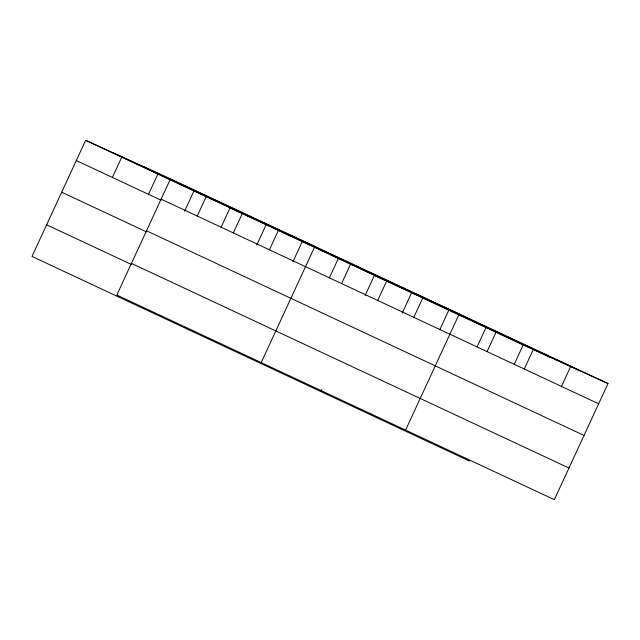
<?xml version="1.0" encoding="UTF-8"?>
<svg xmlns="http://www.w3.org/2000/svg" width="640" height="640" viewBox="0 0 640 640"><rect width="100%" height="100%" fill="white"/><g stroke="black" fill="none" stroke-linecap="round" stroke-linejoin="round"><path stroke-width="0.96" d="M170.48 178.912L116.824 295.04L554.344 499.68L608 383.552L170.48 178.912L85.656 140.32L32 256.448L469.52 461.088M112.4 177.448L121.752 157.2M148.496 194.328L157.848 174.088M184.592 211.208L193.944 190.968M197.224 216.04L206.576 195.792M221.088 227.216L230.04 207.856L314.864 246.44L261.208 362.568M233.32 232.92L242.672 212.68M256.784 244.976L266.136 224.736M269.416 249.8L278.768 229.56M292.872 261.864L302.232 241.616M329.376 277.864L338.32 258.504M341.608 283.568L350.96 263.328M320.76 391.512L321.6 389.704M365.064 295.624L374.416 275.384L459.248 313.976L405.584 430.104M377.704 300.448L387.056 280.208M402.256 313.024L411.608 292.776M413.792 317.336L423.152 297.096M439.848 329.536L448.8 310.176M477.04 346.928L485.984 327.568M487.08 351.616L496.432 331.368M514.232 364.328L523.176 344.96L608 383.552M524.272 369.008L533.624 348.768M561.456 386.4L570.808 366.16M142.488 166.176L580.008 370.816M113.648 153.056L551.168 357.696M85.656 140.32L523.176 344.96M161.128 199.152L598.648 403.8M76.304 160.56L161.128 200.24M146.512 230.792L584.024 435.44M61.688 192.2L146.504 231.88M131.448 263.392L568.96 468.04M46.624 224.8L131.448 264.48"/></g></svg>
